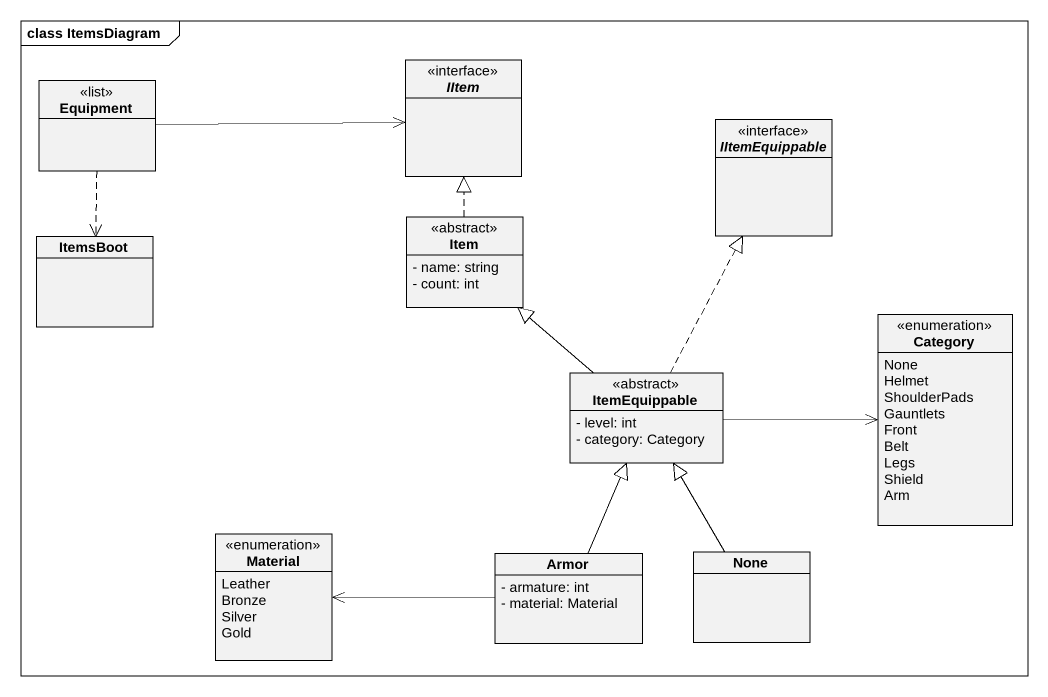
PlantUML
@startuml
mainframe class ItemsDiagram
hide circle
hide empty members
skinparam classAttributeIconSize 0
interface IItem <<interface>>
class Equipment <<list>>
interface IItemEquippable <<interface>>
class ItemsBoot
class Item <<abstract>> {
  - name: string
  - count: int
}
enum Category {
  None
  Helmet
  ShoulderPads
  Gauntlets
  Front
  Belt
  Legs
  Shield
  Arm
}
class ItemEquippable <<abstract>> {
  - level: int
  - category: Category
}
enum Material {
  Leather
  Bronze
  Silver
  Gold
}
class Armor {
  - armature: int
  - material: Material
}
class None
Equipment -right-> IItem
Equipment ..> ItemsBoot
Item .up.|> IItem
ItemEquippable .up.|> IItemEquippable
ItemEquippable -up-|> Item
ItemEquippable -right-> Category
Armor -up-|> ItemEquippable
Armor -left-> Material
None -up-|> ItemEquippable
@enduml
